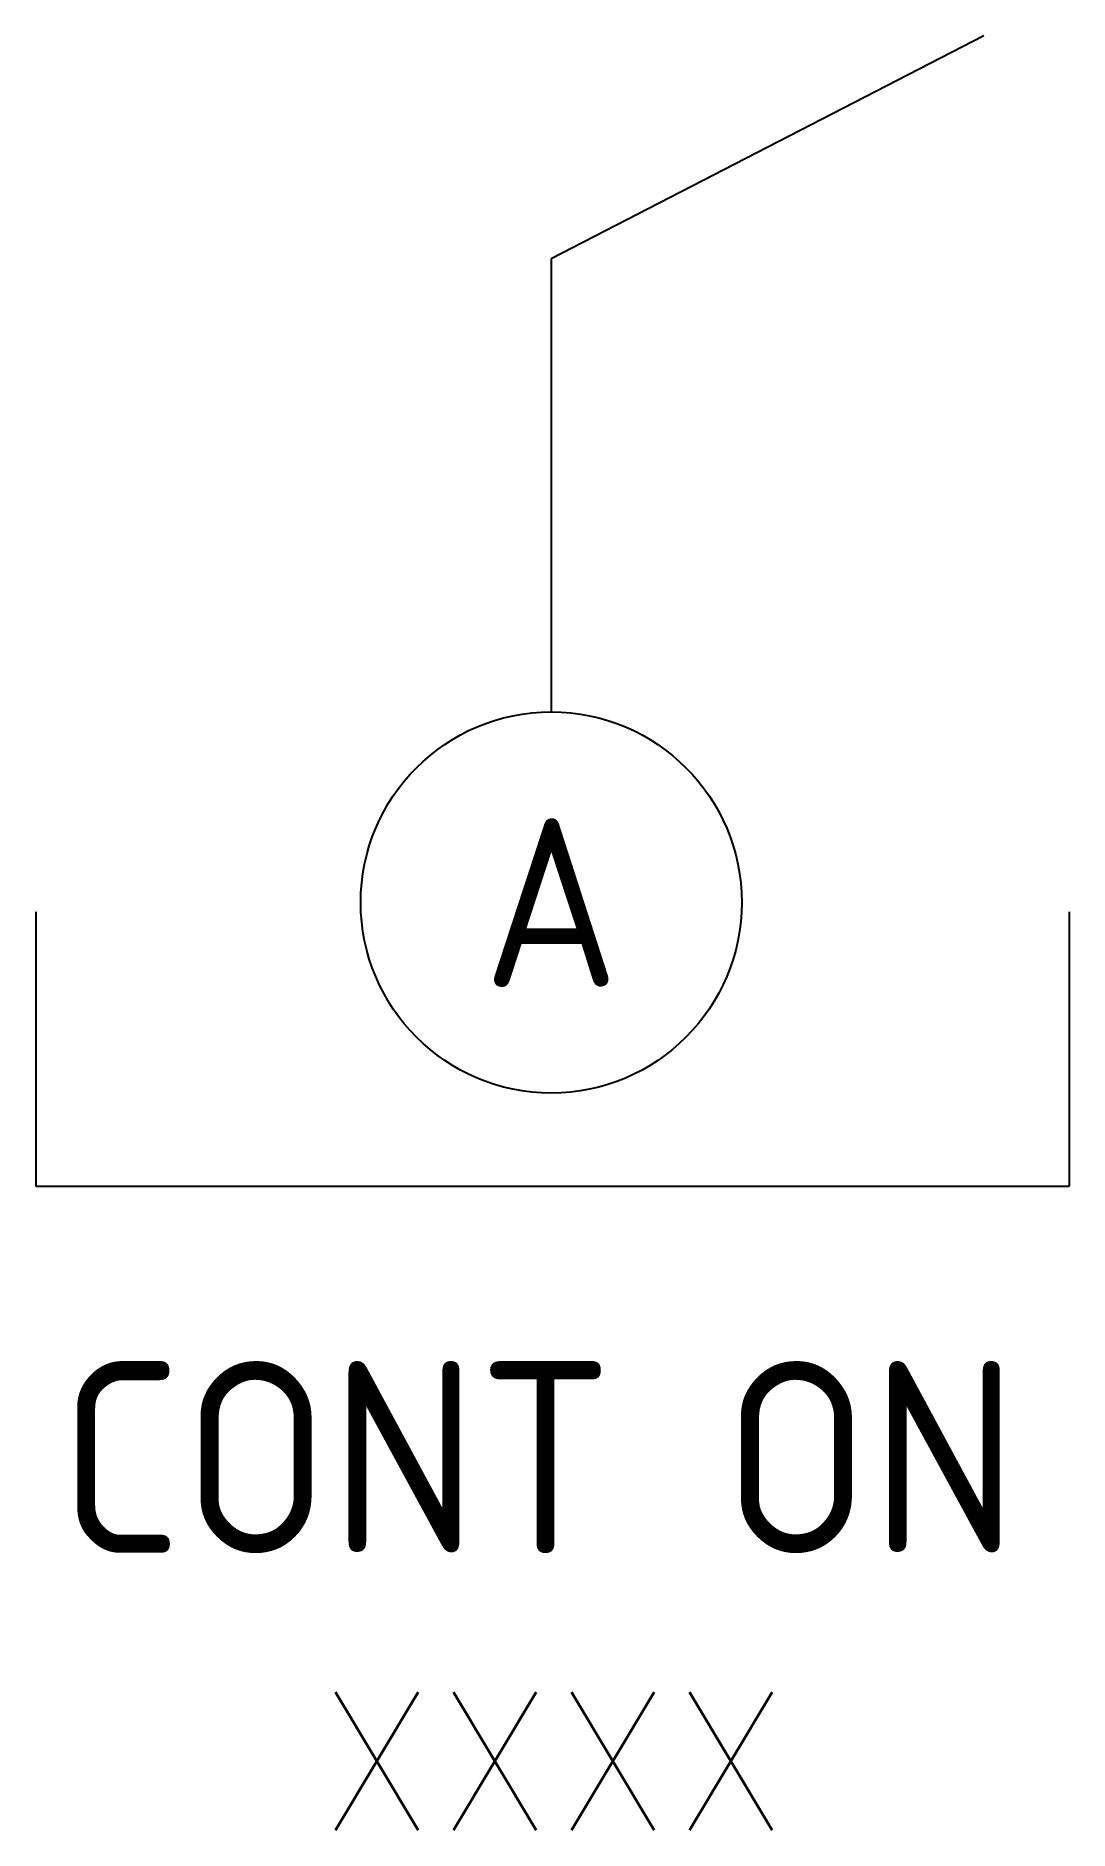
# Model space of a CAD drawing. Header units: millimetres. Extents: x 152.7 to 166.2, y 61.4 to 84.8.
import ezdxf
from ezdxf.enums import TextEntityAlignment as Align

# ---------------------------------------------------------------- set-up
doc = ezdxf.new("R2010")
doc.units = ezdxf.units.MM
doc.header["$MEASUREMENT"] = 0
doc.styles.add('ISOCP', font='isocp.shx')
doc.styles.add('ROMANS', font='romans.shx', dxfattribs={"height": 2.5})

# ---------------------------------------------------------------- blocks, each defined once
blk = doc.blocks.new('UBSBIT_CONT')
for p, q in [((165.118, 84.804), (159.466, 81.893)), ((159.466, 81.893), (159.466, 75.976)), ((152.732, 73.365), (152.732, 69.78)), ((166.232, 73.365), (166.232, 69.78)), ((152.732, 69.78), (166.232, 69.78))]:
    blk.add_line(p, q)
blk.add_circle((159.466, 73.487), 2.489)
at = {"insert": (159.299, 66.24), "char_height": 2.5, "width": 15.18029, "attachment_point": 5, "style": 'ISOCP'}
blk.add_mtext('{CONT ON }', dxfattribs=at)
at = {"style": 'ISOCP', "flags": 4}
blk.add_attdef('A', text='', height=2.2, dxfattribs=at).set_placement((159.466, 73.487), align=Align.MIDDLE_CENTER)
at = {"style": 'ROMANS'}
blk.add_attdef('CONT', text='', height=1.8, dxfattribs=at).set_placement((159.5, 62.272), align=Align.MIDDLE_CENTER)

msp = doc.modelspace()

# ---------------------------------------------------------------- block references
msp.add_blockref('UBSBIT_CONT', (0, 0)).add_auto_attribs({'CONT': 'XXXX', 'A': 'A'})

doc.saveas('drawing.dxf')
